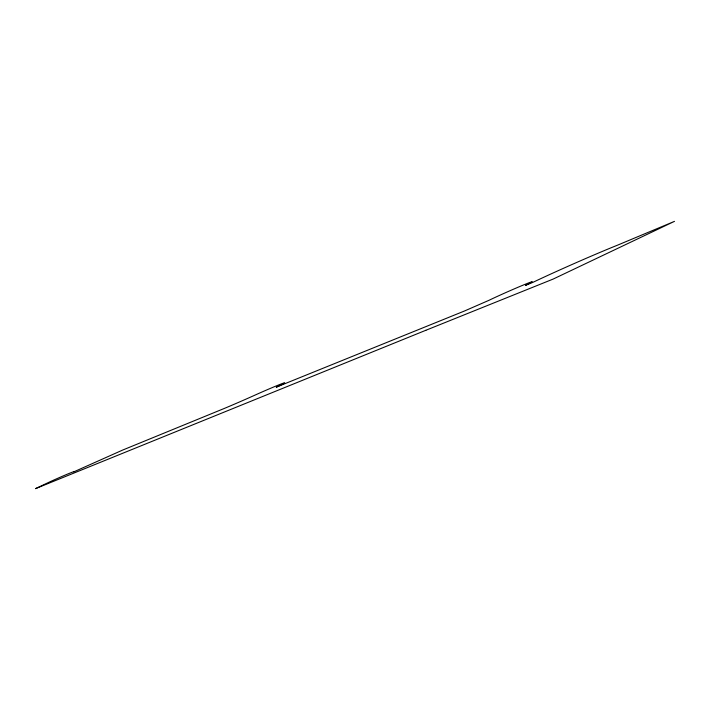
<?xml version="1.0" encoding="UTF-8"?>
<svg xmlns="http://www.w3.org/2000/svg" width="710" height="710" viewBox="0 0 710 710"><rect width="100%" height="100%" fill="white"/><g stroke="black" fill="none" stroke-linecap="round" stroke-linejoin="round"><path stroke-width="1.06" d="M425.858 330.283L553.072 279.11L674.5 221.351L617.309 245.261A62.347 1.846 -23.8 0 0 532.979 282.314L525.489 285.349A26.368 0.781 -23.8 0 0 524.024 284.754A26.368 0.781 -23.8 0 0 489.154 300.232L464.393 311.033L276.252 387.198A25.8 0.763 -23.8 0 0 281.746 383.737A25.8 0.763 -23.8 0 0 253.781 395.665A44.073 1.305 -23.8 0 1 223.685 408.703L122.661 450.069L73.92 471.804A17.599 0.524 -23.8 0 0 64.566 475.336A17.599 0.524 -23.8 0 0 45.928 483.688L35.5 488.649L425.858 330.283"/></g></svg>
